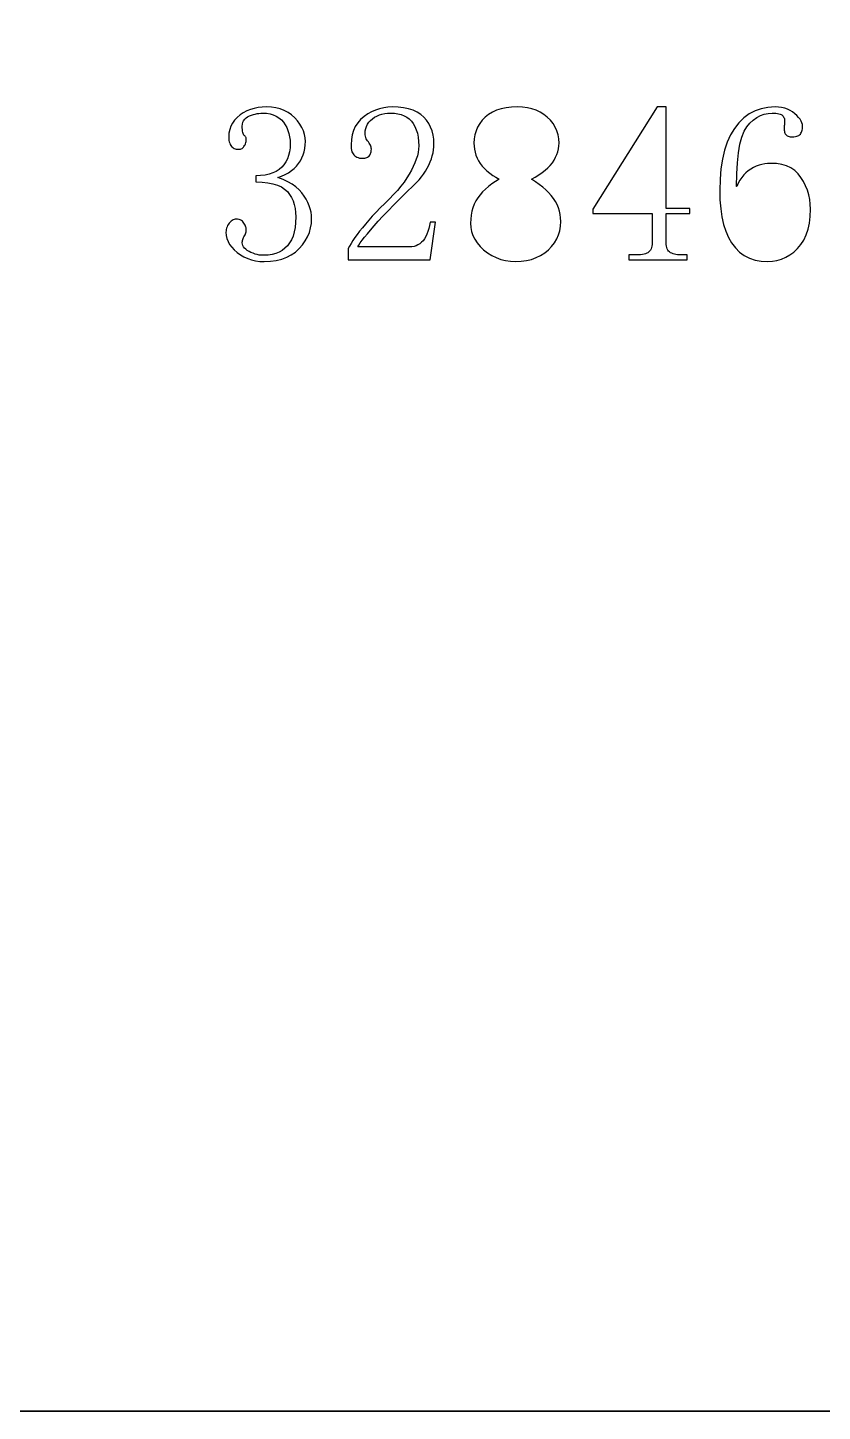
# Model space of a CAD drawing. Extents: x -190 to 190, y -140 to 140.
# Drawn here: x -116.07 to -96.49, y -140 to -105.94 of the extents above; entities that cross this region are included whole.
import ezdxf

# ---------------------------------------------------------------- set-up
doc = ezdxf.new("R2010")
doc.units = 0
doc.header["$MEASUREMENT"] = 0
doc.layers.get('0').update_dxf_attribs({"linetype": 'CONTINUOUS'})

msp = doc.modelspace()

# ---------------------------------------------------------------- linework, layer by layer
for points in [[(-190, -0.299), (-190.000996, -0.3), (-190.000996, -0.3), (-190.000996, -139), (-190.000996, -139, 0.414222), (-189, -140.000996), (-189, -140.000996), (-0.3, -140.000996), (-0.3, -140.000996), (-0.299, -140), (-0.299, -140), (-0.3, -139.999004), (-0.3, -139.999004), (-189, -139.999004), (-189, -139.999004, -0.414222), (-189.999004, -139), (-189.999004, -139), (-189.999004, -0.3), (-189.999004, -0.3), (-190, -0.299)], [(-0.300001, -140), (-189.00002, -140), (-189.00002, -140, -0.414214), (-190, -139.00001), (-190, -139.00001), (-190, -0.300007)]]:
    msp.add_lwpolyline(points, format="xyb")
for points in [[(-109.075, -110.757002), (-109.068994, -110.64), (-109.068994, -110.64), (-109.072998, -110.560996), (-109.072998, -110.560996), (-109.084004, -110.481006), (-109.084004, -110.481006), (-109.102002, -110.402002), (-109.102002, -110.402002), (-109.127998, -110.322002), (-109.127998, -110.322002), (-109.160996, -110.242998), (-109.160996, -110.242998), (-109.202002, -110.164004), (-109.202002, -110.164004), (-109.25, -110.083994), (-109.25, -110.083994), (-109.307002, -110.004004), (-109.307002, -110.004004), (-109.376992, -109.927998), (-109.376992, -109.927998), (-109.457998, -109.857002), (-109.457998, -109.857002), (-109.550996, -109.792002), (-109.550996, -109.792002), (-109.655996, -109.730996), (-109.655996, -109.730996), (-109.772998, -109.675996), (-109.772998, -109.675996), (-109.902002, -109.626006), (-109.902002, -109.626006), (-109.807002, -109.592002), (-109.807002, -109.592002), (-109.719004, -109.552002), (-109.719004, -109.552002), (-109.637998, -109.507998), (-109.637998, -109.507998), (-109.563994, -109.457998), (-109.563994, -109.457998), (-109.497998, -109.403994), (-109.497998, -109.403994), (-109.44, -109.343994), (-109.44, -109.343994), (-109.387998, -109.279004), (-109.387998, -109.279004), (-109.343994, -109.212998), (-109.343994, -109.212998), (-109.307002, -109.144004), (-109.307002, -109.144004), (-109.275996, -109.07), (-109.275996, -109.07), (-109.252002, -108.992998), (-109.252002, -108.992998), (-109.235, -108.912002), (-109.235, -108.912002), (-109.225, -108.825996), (-109.225, -108.825996), (-109.222002, -108.737002), (-109.222002, -108.737002), (-109.227002, -108.65), (-109.227002, -108.65), (-109.242998, -108.565), (-109.242998, -108.565), (-109.27, -108.48), (-109.27, -108.48), (-109.307998, -108.397002), (-109.307998, -108.397002), (-109.356006, -108.315), (-109.356006, -108.315), (-109.415996, -108.234004), (-109.415996, -108.234004), (-109.485996, -108.153994), (-109.485996, -108.153994), (-109.563994, -108.084004), (-109.563994, -108.084004), (-109.65, -108.025), (-109.65, -108.025), (-109.742002, -107.975996), (-109.742002, -107.975996), (-109.842002, -107.937998), (-109.842002, -107.937998), (-109.947998, -107.910996), (-109.947998, -107.910996), (-110.060996, -107.895), (-110.060996, -107.895), (-110.18, -107.89), (-110.18, -107.89), (-110.285, -107.894004), (-110.285, -107.894004), (-110.385996, -107.905996), (-110.385996, -107.905996), (-110.483994, -107.925996), (-110.483994, -107.925996), (-110.577002, -107.952998), (-110.577002, -107.952998), (-110.665996, -107.988994), (-110.665996, -107.988994), (-110.752002, -108.032998), (-110.752002, -108.032998), (-110.832998, -108.084004), (-110.832998, -108.084004), (-110.907002, -108.145996), (-110.907002, -108.145996), (-110.969004, -108.213994), (-110.969004, -108.213994), (-111.02, -108.285996), (-111.02, -108.285996), (-111.06, -108.362998), (-111.06, -108.362998), (-111.087998, -108.446006), (-111.087998, -108.446006), (-111.105, -108.532998), (-111.105, -108.532998), (-111.110996, -108.625996), (-111.110996, -108.625996), (-111.109004, -108.672002), (-111.109004, -108.672002), (-111.105, -108.712998), (-111.105, -108.712998), (-111.097998, -108.750996), (-111.097998, -108.750996), (-111.087998, -108.785), (-111.087998, -108.785), (-111.075, -108.815), (-111.075, -108.815), (-111.06, -108.84), (-111.06, -108.84), (-111.041006, -108.862002), (-111.041006, -108.862002), (-111.020996, -108.880996), (-111.020996, -108.880996), (-110.999004, -108.896006), (-110.999004, -108.896006), (-110.977002, -108.909004), (-110.977002, -108.909004), (-110.953008, -108.919004), (-110.953008, -108.919004), (-110.927998, -108.925996), (-110.927998, -108.925996), (-110.901992, -108.93), (-110.901992, -108.93), (-110.875, -108.932002), (-110.875, -108.932002), (-110.847998, -108.93), (-110.847998, -108.93), (-110.823994, -108.925996), (-110.823994, -108.925996), (-110.800996, -108.919004), (-110.800996, -108.919004), (-110.782002, -108.909004), (-110.782002, -108.909004), (-110.763994, -108.896006), (-110.763994, -108.896006), (-110.748994, -108.880996), (-110.748994, -108.880996), (-110.735996, -108.862002), (-110.735996, -108.862002), (-110.720996, -108.841006), (-110.720996, -108.841006), (-110.707998, -108.819004), (-110.707998, -108.819004), (-110.697998, -108.795), (-110.697998, -108.795), (-110.69, -108.769004), (-110.69, -108.769004), (-110.685, -108.742002), (-110.685, -108.742002), (-110.680996, -108.712002), (-110.680996, -108.712002), (-110.68, -108.682002), (-110.68, -108.682002), (-110.680996, -108.666006), (-110.680996, -108.666006), (-110.685, -108.650996), (-110.685, -108.650996), (-110.69, -108.637002), (-110.69, -108.637002), (-110.697998, -108.622998), (-110.697998, -108.622998), (-110.707998, -108.608994), (-110.707998, -108.608994), (-110.720996, -108.597002), (-110.720996, -108.597002), (-110.735996, -108.584004), (-110.735996, -108.584004), (-110.747002, -108.566006), (-110.747002, -108.566006), (-110.756006, -108.544004), (-110.756006, -108.544004), (-110.763994, -108.515996), (-110.763994, -108.515996), (-110.77, -108.485), (-110.77, -108.485), (-110.774004, -108.447998), (-110.774004, -108.447998), (-110.777002, -108.407002), (-110.777002, -108.407002), (-110.777002, -108.361992), (-110.777002, -108.361992), (-110.774004, -108.312998), (-110.774004, -108.312998), (-110.762998, -108.267998), (-110.762998, -108.267998), (-110.744004, -108.227998), (-110.744004, -108.227998), (-110.717998, -108.191992), (-110.717998, -108.191992), (-110.685, -108.161006), (-110.685, -108.161006), (-110.645, -108.134004), (-110.645, -108.134004), (-110.597002, -108.112002), (-110.597002, -108.112002), (-110.549004, -108.094004), (-110.549004, -108.094004), (-110.503008, -108.077998), (-110.503008, -108.077998), (-110.455996, -108.065), (-110.455996, -108.065), (-110.411006, -108.055), (-110.411006, -108.055), (-110.366006, -108.047998), (-110.366006, -108.047998), (-110.320996, -108.043994), (-110.320996, -108.043994), (-110.277002, -108.042998), (-110.277002, -108.042998), (-110.182002, -108.047002), (-110.182002, -108.047002), (-110.094004, -108.060996), (-110.094004, -108.060996), (-110.012998, -108.084004), (-110.012998, -108.084004), (-109.939004, -108.115), (-109.939004, -108.115), (-109.872998, -108.156006), (-109.872998, -108.156006), (-109.815, -108.205996), (-109.815, -108.205996), (-109.762998, -108.265), (-109.762998, -108.265), (-109.719004, -108.33), (-109.719004, -108.33), (-109.682002, -108.398994), (-109.682002, -108.398994), (-109.650996, -108.470996), (-109.650996, -108.470996), (-109.627002, -108.545996), (-109.627002, -108.545996), (-109.61, -108.625), (-109.61, -108.625), (-109.6, -108.707002), (-109.6, -108.707002), (-109.597002, -108.792998), (-109.597002, -108.792998), (-109.600996, -108.896006), (-109.600996, -108.896006), (-109.614004, -108.992998), (-109.614004, -108.992998), (-109.635, -109.084004), (-109.635, -109.084004), (-109.665, -109.167002), (-109.665, -109.167002), (-109.702998, -109.242998), (-109.702998, -109.242998), (-109.75, -109.312998), (-109.75, -109.312998), (-109.805, -109.375996), (-109.805, -109.375996), (-109.869004, -109.430996), (-109.869004, -109.430996), (-109.941992, -109.477998), (-109.941992, -109.477998), (-110.025, -109.516006), (-110.025, -109.516006), (-110.115996, -109.545996), (-110.115996, -109.545996), (-110.215996, -109.567002), (-110.215996, -109.567002), (-110.325996, -109.58), (-110.325996, -109.58), (-110.444004, -109.583994), (-110.444004, -109.583994), (-110.444004, -109.737002), (-110.444004, -109.737002), (-110.289004, -109.742002), (-110.289004, -109.742002), (-110.147998, -109.755996), (-110.147998, -109.755996), (-110.022002, -109.780996), (-110.022002, -109.780996), (-109.911006, -109.814004), (-109.911006, -109.814004), (-109.815, -109.857998), (-109.815, -109.857998), (-109.732998, -109.911006), (-109.732998, -109.911006), (-109.665996, -109.972998), (-109.665996, -109.972998), (-109.610996, -110.044004), (-109.610996, -110.044004), (-109.563994, -110.120996), (-109.563994, -110.120996), (-109.525996, -110.203994), (-109.525996, -110.203994), (-109.495996, -110.292998), (-109.495996, -110.292998), (-109.475, -110.388008), (-109.475, -110.388008), (-109.462002, -110.49), (-109.462002, -110.49), (-109.457998, -110.597998), (-109.457998, -110.597998), (-109.462002, -110.731992), (-109.462002, -110.731992), (-109.475, -110.854004), (-109.475, -110.854004), (-109.495996, -110.965996), (-109.495996, -110.965996), (-109.525996, -111.067998), (-109.525996, -111.067998), (-109.563994, -111.157998), (-109.563994, -111.157998), (-109.610996, -111.237998), (-109.610996, -111.237998), (-109.665996, -111.307002), (-109.665996, -111.307002), (-109.725996, -111.368994), (-109.725996, -111.368994), (-109.792998, -111.422002), (-109.792998, -111.422002), (-109.869004, -111.465996), (-109.869004, -111.465996), (-109.952002, -111.498994), (-109.952002, -111.498994), (-110.042998, -111.522998), (-110.042998, -111.522998), (-110.142002, -111.537998), (-110.142002, -111.537998), (-110.25, -111.542998), (-110.25, -111.542998), (-110.305, -111.541006), (-110.305, -111.541006), (-110.357998, -111.535), (-110.357998, -111.535), (-110.411006, -111.525), (-110.411006, -111.525), (-110.462998, -111.510996), (-110.462998, -111.510996), (-110.512998, -111.492998), (-110.512998, -111.492998), (-110.562998, -111.470996), (-110.562998, -111.470996), (-110.610996, -111.445), (-110.610996, -111.445), (-110.655, -111.420996), (-110.655, -111.420996), (-110.692002, -111.394004), (-110.692002, -111.394004), (-110.722998, -111.365996), (-110.722998, -111.365996), (-110.747002, -111.337002), (-110.747002, -111.337002), (-110.763994, -111.305), (-110.763994, -111.305), (-110.774004, -111.272002), (-110.774004, -111.272002), (-110.777002, -111.236992), (-110.777002, -111.236992), (-110.777002, -111.217002), (-110.777002, -111.217002), (-110.774004, -111.195996), (-110.774004, -111.195996), (-110.77, -111.175), (-110.77, -111.175), (-110.763994, -111.152998), (-110.763994, -111.152998), (-110.756006, -111.130996), (-110.756006, -111.130996), (-110.747002, -111.107998), (-110.747002, -111.107998), (-110.735996, -111.084004), (-110.735996, -111.084004), (-110.720996, -111.064004), (-110.720996, -111.064004), (-110.707998, -111.041006), (-110.707998, -111.041006), (-110.697998, -111.016992), (-110.697998, -111.016992), (-110.69, -110.991006), (-110.69, -110.991006), (-110.685, -110.964004), (-110.685, -110.964004), (-110.680996, -110.935), (-110.680996, -110.935), (-110.68, -110.904004), (-110.68, -110.904004), (-110.680996, -110.887002), (-110.680996, -110.887002), (-110.685, -110.868994), (-110.685, -110.868994), (-110.69, -110.849004), (-110.69, -110.849004), (-110.697998, -110.827002), (-110.697998, -110.827002), (-110.707998, -110.802998), (-110.707998, -110.802998), (-110.720996, -110.777998), (-110.720996, -110.777998), (-110.735996, -110.751006), (-110.735996, -110.751006), (-110.752998, -110.725), (-110.752998, -110.725), (-110.774004, -110.702998), (-110.774004, -110.702998), (-110.799004, -110.685996), (-110.799004, -110.685996), (-110.825996, -110.671992), (-110.825996, -110.671992), (-110.857998, -110.662002), (-110.857998, -110.662002), (-110.892002, -110.655996), (-110.892002, -110.655996), (-110.93, -110.653994), (-110.93, -110.653994), (-110.954004, -110.655996), (-110.954004, -110.655996), (-110.977998, -110.662002), (-110.977998, -110.662002), (-111.002002, -110.671992), (-111.002002, -110.671992), (-111.025, -110.685996), (-111.025, -110.685996), (-111.048994, -110.702998), (-111.048994, -110.702998), (-111.072998, -110.725), (-111.072998, -110.725), (-111.097002, -110.751006), (-111.097002, -110.751006), (-111.119004, -110.779004), (-111.119004, -110.779004), (-111.137998, -110.808994), (-111.137998, -110.808994), (-111.152998, -110.839004), (-111.152998, -110.839004), (-111.165, -110.871006), (-111.165, -110.871006), (-111.172998, -110.904004), (-111.172998, -110.904004), (-111.178008, -110.937998), (-111.178008, -110.937998), (-111.18, -110.972998), (-111.18, -110.972998), (-111.174004, -111.050996), (-111.174004, -111.050996), (-111.157002, -111.126992), (-111.157002, -111.126992), (-111.129004, -111.201006), (-111.129004, -111.201006), (-111.088994, -111.272998), (-111.088994, -111.272998), (-111.037998, -111.342002), (-111.037998, -111.342002), (-110.976006, -111.409004), (-110.976006, -111.409004), (-110.901992, -111.472998), (-110.901992, -111.472998), (-110.821006, -111.532002), (-110.821006, -111.532002), (-110.735, -111.581992), (-110.735, -111.581992), (-110.643994, -111.622998), (-110.643994, -111.622998), (-110.549004, -111.655), (-110.549004, -111.655), (-110.449004, -111.677002), (-110.449004, -111.677002), (-110.345, -111.690996), (-110.345, -111.690996), (-110.235996, -111.695), (-110.235996, -111.695), (-110.082002, -111.689004), (-110.082002, -111.689004), (-109.939004, -111.668994), (-109.939004, -111.668994), (-109.805, -111.636992), (-109.805, -111.636992), (-109.682002, -111.590996), (-109.682002, -111.590996), (-109.57, -111.532002), (-109.57, -111.532002), (-109.467002, -111.460996), (-109.467002, -111.460996), (-109.375, -111.376006), (-109.375, -111.376006), (-109.293994, -111.282998), (-109.293994, -111.282998), (-109.225, -111.185996), (-109.225, -111.185996), (-109.168994, -111.084004), (-109.168994, -111.084004), (-109.125, -110.978994), (-109.125, -110.978994), (-109.094004, -110.87), (-109.094004, -110.87), (-109.075, -110.757002)], [(-106.434004, -108.737002), (-106.43, -108.847998), (-106.43, -108.847998), (-106.434004, -108.927998), (-106.434004, -108.927998), (-106.445, -109.01), (-106.445, -109.01), (-106.462998, -109.094004), (-106.462998, -109.094004), (-106.489004, -109.178994), (-106.489004, -109.178994), (-106.522002, -109.265996), (-106.522002, -109.265996), (-106.562998, -109.355), (-106.562998, -109.355), (-106.610996, -109.445), (-106.610996, -109.445), (-106.662998, -109.542002), (-106.662998, -109.542002), (-106.723008, -109.638994), (-106.723008, -109.638994), (-106.792002, -109.738994), (-106.792002, -109.738994), (-106.868994, -109.84), (-106.868994, -109.84), (-106.955, -109.942998), (-106.955, -109.942998), (-107.049004, -110.047998), (-107.049004, -110.047998), (-107.152002, -110.154004), (-107.152002, -110.154004), (-107.267998, -110.267002), (-107.267998, -110.267002), (-107.377002, -110.375996), (-107.377002, -110.375996), (-107.478994, -110.481006), (-107.478994, -110.481006), (-107.574004, -110.582002), (-107.574004, -110.582002), (-107.662998, -110.68), (-107.662998, -110.68), (-107.744004, -110.772998), (-107.744004, -110.772998), (-107.818994, -110.862002), (-107.818994, -110.862002), (-107.887002, -110.947002), (-107.887002, -110.947002), (-107.948994, -111.029004), (-107.948994, -111.029004), (-108.005, -111.105996), (-108.005, -111.105996), (-108.055, -111.18), (-108.055, -111.18), (-108.097998, -111.249004), (-108.097998, -111.249004), (-108.135, -111.315), (-108.135, -111.315), (-108.166006, -111.376006), (-108.166006, -111.376006), (-108.166006, -111.653994), (-108.166006, -111.653994), (-106.152002, -111.653994), (-106.152002, -111.653994), (-106.012998, -110.722998), (-106.012998, -110.722998), (-106.152002, -110.722998), (-106.152002, -110.722998), (-106.165996, -110.807002), (-106.165996, -110.807002), (-106.182998, -110.885), (-106.182998, -110.885), (-106.202998, -110.956992), (-106.202998, -110.956992), (-106.227002, -111.022998), (-106.227002, -111.022998), (-106.253994, -111.082002), (-106.253994, -111.082002), (-106.285, -111.135), (-106.285, -111.135), (-106.319004, -111.181992), (-106.319004, -111.181992), (-106.36, -111.222002), (-106.36, -111.222002), (-106.402998, -111.256006), (-106.402998, -111.256006), (-106.447998, -111.284004), (-106.447998, -111.284004), (-106.495996, -111.305996), (-106.495996, -111.305996), (-106.545996, -111.322002), (-106.545996, -111.322002), (-106.597998, -111.330996), (-106.597998, -111.330996), (-106.652002, -111.333994), (-106.652002, -111.333994), (-107.93, -111.333994), (-107.93, -111.333994), (-107.905, -111.29), (-107.905, -111.29), (-107.869004, -111.235996), (-107.869004, -111.235996), (-107.822002, -111.172002), (-107.822002, -111.172002), (-107.765, -111.098994), (-107.765, -111.098994), (-107.695996, -111.015), (-107.695996, -111.015), (-107.617002, -110.922998), (-107.617002, -110.922998), (-107.527002, -110.82), (-107.527002, -110.82), (-107.426006, -110.705), (-107.426006, -110.705), (-107.312002, -110.58), (-107.312002, -110.58), (-107.185996, -110.445996), (-107.185996, -110.445996), (-107.047002, -110.302998), (-107.047002, -110.302998), (-106.895, -110.152002), (-106.895, -110.152002), (-106.730996, -109.990996), (-106.730996, -109.990996), (-106.555, -109.82), (-106.555, -109.82), (-106.485996, -109.752002), (-106.485996, -109.752002), (-106.422002, -109.682998), (-106.422002, -109.682998), (-106.363994, -109.612998), (-106.363994, -109.612998), (-106.31, -109.542002), (-106.31, -109.542002), (-106.262002, -109.468994), (-106.262002, -109.468994), (-106.217998, -109.395), (-106.217998, -109.395), (-106.18, -109.32), (-106.18, -109.32), (-106.147002, -109.245), (-106.147002, -109.245), (-106.119004, -109.17), (-106.119004, -109.17), (-106.095996, -109.094004), (-106.095996, -109.094004), (-106.077998, -109.018994), (-106.077998, -109.018994), (-106.065, -108.942998), (-106.065, -108.942998), (-106.057998, -108.867998), (-106.057998, -108.867998), (-106.055, -108.792998), (-106.055, -108.792998), (-106.06, -108.684004), (-106.06, -108.684004), (-106.076006, -108.580996), (-106.076006, -108.580996), (-106.100996, -108.482002), (-106.100996, -108.482002), (-106.137002, -108.388994), (-106.137002, -108.388994), (-106.182998, -108.300996), (-106.182998, -108.300996), (-106.238994, -108.217998), (-106.238994, -108.217998), (-106.305, -108.14), (-106.305, -108.14), (-106.382002, -108.074004), (-106.382002, -108.074004), (-106.471006, -108.017002), (-106.471006, -108.017002), (-106.57, -107.971992), (-106.57, -107.971992), (-106.682002, -107.936006), (-106.682002, -107.936006), (-106.803994, -107.91), (-106.803994, -107.91), (-106.937998, -107.895), (-106.937998, -107.895), (-107.082998, -107.89), (-107.082998, -107.89), (-107.189004, -107.895), (-107.189004, -107.895), (-107.292998, -107.909004), (-107.292998, -107.909004), (-107.394004, -107.932998), (-107.394004, -107.932998), (-107.492998, -107.966992), (-107.492998, -107.966992), (-107.59, -108.01), (-107.59, -108.01), (-107.685, -108.062998), (-107.685, -108.062998), (-107.777002, -108.125996), (-107.777002, -108.125996), (-107.862002, -108.197998), (-107.862002, -108.197998), (-107.933994, -108.278994), (-107.933994, -108.278994), (-107.992002, -108.369004), (-107.992002, -108.369004), (-108.037998, -108.467998), (-108.037998, -108.467998), (-108.070996, -108.577002), (-108.070996, -108.577002), (-108.09, -108.694004), (-108.09, -108.694004), (-108.097002, -108.82), (-108.097002, -108.82), (-108.095, -108.87), (-108.095, -108.87), (-108.090996, -108.915), (-108.090996, -108.915), (-108.084004, -108.955), (-108.084004, -108.955), (-108.074004, -108.990996), (-108.074004, -108.990996), (-108.060996, -109.022002), (-108.060996, -109.022002), (-108.046006, -109.047998), (-108.046006, -109.047998), (-108.026992, -109.07), (-108.026992, -109.07), (-108.005996, -109.093008), (-108.005996, -109.093008), (-107.982002, -109.110996), (-107.982002, -109.110996), (-107.955, -109.127002), (-107.955, -109.127002), (-107.925, -109.137998), (-107.925, -109.137998), (-107.892998, -109.147002), (-107.892998, -109.147002), (-107.856992, -109.151992), (-107.856992, -109.151992), (-107.818994, -109.154004), (-107.818994, -109.154004), (-107.787998, -109.152998), (-107.787998, -109.152998), (-107.76, -109.149004), (-107.76, -109.149004), (-107.734004, -109.144004), (-107.734004, -109.144004), (-107.71, -109.135996), (-107.71, -109.135996), (-107.689004, -109.125), (-107.689004, -109.125), (-107.669004, -109.112998), (-107.669004, -109.112998), (-107.652002, -109.097998), (-107.652002, -109.097998), (-107.637998, -109.080996), (-107.637998, -109.080996), (-107.625, -109.062002), (-107.625, -109.062002), (-107.615, -109.04), (-107.615, -109.04), (-107.607002, -109.017002), (-107.607002, -109.017002), (-107.601006, -108.990996), (-107.601006, -108.990996), (-107.597998, -108.962002), (-107.597998, -108.962002), (-107.597002, -108.932002), (-107.597002, -108.932002), (-107.597998, -108.907002), (-107.597998, -108.907002), (-107.602002, -108.882998), (-107.602002, -108.882998), (-107.61, -108.857998), (-107.61, -108.857998), (-107.619004, -108.832002), (-107.619004, -108.832002), (-107.631992, -108.805), (-107.631992, -108.805), (-107.647998, -108.778994), (-107.647998, -108.778994), (-107.665996, -108.750996), (-107.665996, -108.750996), (-107.687998, -108.726006), (-107.687998, -108.726006), (-107.707002, -108.7), (-107.707002, -108.7), (-107.722002, -108.672002), (-107.722002, -108.672002), (-107.734004, -108.641992), (-107.734004, -108.641992), (-107.742998, -108.611006), (-107.742998, -108.611006), (-107.747998, -108.577998), (-107.747998, -108.577998), (-107.75, -108.542998), (-107.75, -108.542998), (-107.745996, -108.480996), (-107.745996, -108.480996), (-107.735, -108.422998), (-107.735, -108.422998), (-107.716006, -108.367998), (-107.716006, -108.367998), (-107.690996, -108.315996), (-107.690996, -108.315996), (-107.657002, -108.267998), (-107.657002, -108.267998), (-107.617002, -108.222998), (-107.617002, -108.222998), (-107.569004, -108.182002), (-107.569004, -108.182002), (-107.515996, -108.145), (-107.515996, -108.145), (-107.459004, -108.113994), (-107.459004, -108.113994), (-107.399004, -108.087998), (-107.399004, -108.087998), (-107.335, -108.067998), (-107.335, -108.067998), (-107.268994, -108.053994), (-107.268994, -108.053994), (-107.197998, -108.046006), (-107.197998, -108.046006), (-107.125, -108.042998), (-107.125, -108.042998), (-107.028994, -108.047002), (-107.028994, -108.047002), (-106.940996, -108.058994), (-106.940996, -108.058994), (-106.86, -108.077998), (-106.86, -108.077998), (-106.786992, -108.106006), (-106.786992, -108.106006), (-106.720996, -108.142002), (-106.720996, -108.142002), (-106.662002, -108.185996), (-106.662002, -108.185996), (-106.610996, -108.237002), (-106.610996, -108.237002), (-106.562998, -108.300996), (-106.562998, -108.300996), (-106.522002, -108.372002), (-106.522002, -108.372002), (-106.489004, -108.451006), (-106.489004, -108.451006), (-106.462998, -108.539004), (-106.462998, -108.539004), (-106.445, -108.634004), (-106.445, -108.634004), (-106.434004, -108.737002)], [(-104, -107.89), (-104.142002, -107.895), (-104.142002, -107.895), (-104.273994, -107.91), (-104.273994, -107.91), (-104.397002, -107.936006), (-104.397002, -107.936006), (-104.51, -107.971992), (-104.51, -107.971992), (-104.612998, -108.017002), (-104.612998, -108.017002), (-104.707002, -108.074004), (-104.707002, -108.074004), (-104.790996, -108.14), (-104.790996, -108.14), (-104.865, -108.217998), (-104.865, -108.217998), (-104.927002, -108.3), (-104.927002, -108.3), (-104.977998, -108.387002), (-104.977998, -108.387002), (-105.017998, -108.477998), (-105.017998, -108.477998), (-105.045996, -108.574004), (-105.045996, -108.574004), (-105.062998, -108.673994), (-105.062998, -108.673994), (-105.068994, -108.778994), (-105.068994, -108.778994), (-105.066006, -108.857002), (-105.066006, -108.857002), (-105.057002, -108.932998), (-105.057002, -108.932998), (-105.040996, -109.007002), (-105.040996, -109.007002), (-105.019004, -109.077998), (-105.019004, -109.077998), (-104.990996, -109.147002), (-104.990996, -109.147002), (-104.957002, -109.214004), (-104.957002, -109.214004), (-104.915996, -109.279004), (-104.915996, -109.279004), (-104.865996, -109.345), (-104.865996, -109.345), (-104.81, -109.407002), (-104.81, -109.407002), (-104.748008, -109.466006), (-104.748008, -109.466006), (-104.68, -109.521006), (-104.68, -109.521006), (-104.607002, -109.573994), (-104.607002, -109.573994), (-104.527998, -109.622002), (-104.527998, -109.622002), (-104.443994, -109.667998), (-104.443994, -109.667998), (-104.54, -109.725), (-104.54, -109.725), (-104.629004, -109.784004), (-104.629004, -109.784004), (-104.710996, -109.847002), (-104.710996, -109.847002), (-104.786006, -109.912998), (-104.786006, -109.912998), (-104.855, -109.980996), (-104.855, -109.980996), (-104.917002, -110.051992), (-104.917002, -110.051992), (-104.972002, -110.125996), (-104.972002, -110.125996), (-105.02, -110.202998), (-105.02, -110.202998), (-105.06, -110.285), (-105.06, -110.285), (-105.092998, -110.37), (-105.092998, -110.37), (-105.118994, -110.459004), (-105.118994, -110.459004), (-105.137998, -110.552998), (-105.137998, -110.552998), (-105.149004, -110.65), (-105.149004, -110.65), (-105.151992, -110.751006), (-105.151992, -110.751006), (-105.145996, -110.855996), (-105.145996, -110.855996), (-105.125996, -110.956992), (-105.125996, -110.956992), (-105.094004, -111.055), (-105.094004, -111.055), (-105.047998, -111.147998), (-105.047998, -111.147998), (-104.989004, -111.236992), (-104.989004, -111.236992), (-104.918008, -111.322002), (-104.918008, -111.322002), (-104.832998, -111.404004), (-104.832998, -111.404004), (-104.735, -111.480996), (-104.735, -111.480996), (-104.632002, -111.547002), (-104.632002, -111.547002), (-104.524004, -111.6), (-104.524004, -111.6), (-104.410996, -111.642002), (-104.410996, -111.642002), (-104.292998, -111.672002), (-104.292998, -111.672002), (-104.17, -111.69), (-104.17, -111.69), (-104.041006, -111.695), (-104.041006, -111.695), (-103.902002, -111.69), (-103.902002, -111.69), (-103.771006, -111.672002), (-103.771006, -111.672002), (-103.647998, -111.642002), (-103.647998, -111.642002), (-103.532998, -111.6), (-103.532998, -111.6), (-103.426006, -111.547002), (-103.426006, -111.547002), (-103.327002, -111.480996), (-103.327002, -111.480996), (-103.235996, -111.404004), (-103.235996, -111.404004), (-103.155, -111.322002), (-103.155, -111.322002), (-103.086006, -111.234004), (-103.086006, -111.234004), (-103.03, -111.14), (-103.03, -111.14), (-102.985996, -111.041006), (-102.985996, -111.041006), (-102.955, -110.935996), (-102.955, -110.935996), (-102.935996, -110.825996), (-102.935996, -110.825996), (-102.93, -110.708994), (-102.93, -110.708994), (-102.934004, -110.622998), (-102.934004, -110.622998), (-102.945, -110.537998), (-102.945, -110.537998), (-102.962998, -110.455), (-102.962998, -110.455), (-102.989004, -110.373994), (-102.989004, -110.373994), (-103.022002, -110.294004), (-103.022002, -110.294004), (-103.062998, -110.215996), (-103.062998, -110.215996), (-103.110996, -110.14), (-103.110996, -110.14), (-103.165996, -110.069004), (-103.165996, -110.069004), (-103.229004, -109.999004), (-103.229004, -109.999004), (-103.299004, -109.930996), (-103.299004, -109.930996), (-103.376006, -109.862998), (-103.376006, -109.862998), (-103.460996, -109.797002), (-103.460996, -109.797002), (-103.552998, -109.732002), (-103.552998, -109.732002), (-103.652002, -109.667998), (-103.652002, -109.667998), (-103.557002, -109.615), (-103.557002, -109.615), (-103.469004, -109.560996), (-103.469004, -109.560996), (-103.387998, -109.505), (-103.387998, -109.505), (-103.313994, -109.447998), (-103.313994, -109.447998), (-103.247998, -109.387998), (-103.247998, -109.387998), (-103.19, -109.327998), (-103.19, -109.327998), (-103.137998, -109.265), (-103.137998, -109.265), (-103.093994, -109.197002), (-103.093994, -109.197002), (-103.056992, -109.128994), (-103.056992, -109.128994), (-103.026006, -109.06), (-103.026006, -109.06), (-103.001992, -108.990996), (-103.001992, -108.990996), (-102.985, -108.920996), (-102.985, -108.920996), (-102.975, -108.85), (-102.975, -108.85), (-102.972002, -108.778994), (-102.972002, -108.778994), (-102.977998, -108.673994), (-102.977998, -108.673994), (-102.995996, -108.574004), (-102.995996, -108.574004), (-103.025, -108.477998), (-103.025, -108.477998), (-103.067002, -108.387002), (-103.067002, -108.387002), (-103.120996, -108.3), (-103.120996, -108.3), (-103.185996, -108.217998), (-103.185996, -108.217998), (-103.262998, -108.14), (-103.262998, -108.14), (-103.347002, -108.074004), (-103.347002, -108.074004), (-103.437002, -108.017002), (-103.437002, -108.017002), (-103.535, -107.971992), (-103.535, -107.971992), (-103.64, -107.936006), (-103.64, -107.936006), (-103.752002, -107.91), (-103.752002, -107.91), (-103.872002, -107.895), (-103.872002, -107.895), (-104, -107.89)], [(-100.332998, -107.89), (-100.555, -107.89), (-100.555, -107.89), (-102.137998, -110.404004), (-102.137998, -110.404004), (-102.137998, -110.515), (-102.137998, -110.515), (-100.68, -110.515), (-100.68, -110.515), (-100.68, -111.236992), (-100.68, -111.236992), (-100.682002, -111.279004), (-100.682002, -111.279004), (-100.687002, -111.317998), (-100.687002, -111.317998), (-100.695, -111.352998), (-100.695, -111.352998), (-100.707002, -111.385), (-100.707002, -111.385), (-100.722998, -111.412998), (-100.722998, -111.412998), (-100.740996, -111.437998), (-100.740996, -111.437998), (-100.762998, -111.459004), (-100.762998, -111.459004), (-100.785996, -111.477998), (-100.785996, -111.477998), (-100.812002, -111.492998), (-100.812002, -111.492998), (-100.842998, -111.505996), (-100.842998, -111.505996), (-100.878994, -111.515996), (-100.878994, -111.515996), (-100.919004, -111.522998), (-100.919004, -111.522998), (-100.964004, -111.527002), (-100.964004, -111.527002), (-101.012998, -111.529004), (-101.012998, -111.529004), (-101.25, -111.529004), (-101.25, -111.529004), (-101.25, -111.653994), (-101.25, -111.653994), (-99.818994, -111.653994), (-99.818994, -111.653994), (-99.818994, -111.529004), (-99.818994, -111.529004), (-100.012998, -111.529004), (-100.012998, -111.529004), (-100.055996, -111.527002), (-100.055996, -111.527002), (-100.095, -111.522998), (-100.095, -111.522998), (-100.132002, -111.515996), (-100.132002, -111.515996), (-100.165, -111.505996), (-100.165, -111.505996), (-100.195996, -111.492998), (-100.195996, -111.492998), (-100.224004, -111.477998), (-100.224004, -111.477998), (-100.25, -111.459004), (-100.25, -111.459004), (-100.272002, -111.437998), (-100.272002, -111.437998), (-100.29, -111.412998), (-100.29, -111.412998), (-100.305996, -111.385), (-100.305996, -111.385), (-100.317998, -111.352998), (-100.317998, -111.352998), (-100.326006, -111.317998), (-100.326006, -111.317998), (-100.331006, -111.279004), (-100.331006, -111.279004), (-100.332998, -111.236992), (-100.332998, -111.236992), (-100.332998, -110.515), (-100.332998, -110.515), (-99.75, -110.515), (-99.75, -110.515), (-99.75, -110.39), (-99.75, -110.39), (-100.332998, -110.39), (-100.332998, -110.39), (-100.332998, -107.89)], [(-97.652002, -107.89), (-97.825996, -107.900996), (-97.825996, -107.900996), (-97.989004, -107.932998), (-97.989004, -107.932998), (-98.142002, -107.987002), (-98.142002, -107.987002), (-98.285, -108.062002), (-98.285, -108.062002), (-98.417998, -108.158994), (-98.417998, -108.158994), (-98.54, -108.277998), (-98.54, -108.277998), (-98.652002, -108.417998), (-98.652002, -108.417998), (-98.747998, -108.577998), (-98.747998, -108.577998), (-98.829004, -108.757998), (-98.829004, -108.757998), (-98.895996, -108.957002), (-98.895996, -108.957002), (-98.946992, -109.175), (-98.946992, -109.175), (-98.984004, -109.412998), (-98.984004, -109.412998), (-99.005996, -109.669004), (-99.005996, -109.669004), (-99.012998, -109.945), (-99.012998, -109.945), (-99.007998, -110.179004), (-99.007998, -110.179004), (-98.99, -110.396992), (-98.99, -110.396992), (-98.96, -110.597998), (-98.96, -110.597998), (-98.917998, -110.782002), (-98.917998, -110.782002), (-98.865, -110.95), (-98.865, -110.95), (-98.798994, -111.102002), (-98.798994, -111.102002), (-98.722002, -111.236992), (-98.722002, -111.236992), (-98.628994, -111.359004), (-98.628994, -111.359004), (-98.525, -111.461992), (-98.525, -111.461992), (-98.408994, -111.546006), (-98.408994, -111.546006), (-98.282002, -111.611006), (-98.282002, -111.611006), (-98.144004, -111.657998), (-98.144004, -111.657998), (-97.994004, -111.685996), (-97.994004, -111.685996), (-97.832998, -111.695), (-97.832998, -111.695), (-97.715996, -111.689004), (-97.715996, -111.689004), (-97.602998, -111.668994), (-97.602998, -111.668994), (-97.493994, -111.636992), (-97.493994, -111.636992), (-97.387998, -111.590996), (-97.387998, -111.590996), (-97.287002, -111.532002), (-97.287002, -111.532002), (-97.19, -111.460996), (-97.19, -111.460996), (-97.097002, -111.376006), (-97.097002, -111.376006), (-97.012002, -111.277998), (-97.012002, -111.277998), (-96.94, -111.165996), (-96.94, -111.165996), (-96.882002, -111.041006), (-96.882002, -111.041006), (-96.835996, -110.901992), (-96.835996, -110.901992), (-96.802998, -110.75), (-96.802998, -110.75), (-96.784004, -110.583994), (-96.784004, -110.583994), (-96.777002, -110.404004), (-96.777002, -110.404004), (-96.782002, -110.281992), (-96.782002, -110.281992), (-96.796992, -110.165), (-96.796992, -110.165), (-96.821006, -110.05), (-96.821006, -110.05), (-96.854004, -109.939004), (-96.854004, -109.939004), (-96.897998, -109.830996), (-96.897998, -109.830996), (-96.950996, -109.727002), (-96.950996, -109.727002), (-97.012998, -109.626006), (-97.012998, -109.626006), (-97.082998, -109.534004), (-97.082998, -109.534004), (-97.165, -109.456006), (-97.165, -109.456006), (-97.26, -109.392002), (-97.26, -109.392002), (-97.366992, -109.342998), (-97.366992, -109.342998), (-97.487002, -109.307002), (-97.487002, -109.307002), (-97.618994, -109.286006), (-97.618994, -109.286006), (-97.762998, -109.279004), (-97.762998, -109.279004), (-97.835, -109.282002), (-97.835, -109.282002), (-97.905, -109.29), (-97.905, -109.29), (-97.975, -109.304004), (-97.975, -109.304004), (-98.045, -109.324004), (-98.045, -109.324004), (-98.113994, -109.35), (-98.113994, -109.35), (-98.182002, -109.380996), (-98.182002, -109.380996), (-98.25, -109.417998), (-98.25, -109.417998), (-98.310996, -109.46), (-98.310996, -109.46), (-98.369004, -109.51), (-98.369004, -109.51), (-98.422002, -109.565), (-98.422002, -109.565), (-98.472002, -109.626006), (-98.472002, -109.626006), (-98.517002, -109.693994), (-98.517002, -109.693994), (-98.559004, -109.768008), (-98.559004, -109.768008), (-98.595996, -109.846006), (-98.595996, -109.846006), (-98.597002, -109.846006), (-98.597002, -109.846006), (-98.592002, -109.539004), (-98.592002, -109.539004), (-98.576006, -109.262998), (-98.576006, -109.262998), (-98.550996, -109.02), (-98.550996, -109.02), (-98.515, -108.81), (-98.515, -108.81), (-98.468994, -108.632002), (-98.468994, -108.632002), (-98.412998, -108.487998), (-98.412998, -108.487998), (-98.347002, -108.375996), (-98.347002, -108.375996), (-98.269004, -108.287998), (-98.269004, -108.287998), (-98.187998, -108.212998), (-98.187998, -108.212998), (-98.102998, -108.152002), (-98.102998, -108.152002), (-98.012998, -108.103994), (-98.012998, -108.103994), (-97.92, -108.07), (-97.92, -108.07), (-97.822998, -108.05), (-97.822998, -108.05), (-97.722002, -108.042998), (-97.722002, -108.042998), (-97.672998, -108.043994), (-97.672998, -108.043994), (-97.629004, -108.046006), (-97.629004, -108.046006), (-97.59, -108.05), (-97.59, -108.05), (-97.556006, -108.056006), (-97.556006, -108.056006), (-97.528008, -108.064004), (-97.528008, -108.064004), (-97.503994, -108.072998), (-97.503994, -108.072998), (-97.485996, -108.084004), (-97.485996, -108.084004), (-97.467002, -108.101006), (-97.467002, -108.101006), (-97.452002, -108.12), (-97.452002, -108.12), (-97.438994, -108.14), (-97.438994, -108.14), (-97.429004, -108.161006), (-97.429004, -108.161006), (-97.421992, -108.185), (-97.421992, -108.185), (-97.417998, -108.21), (-97.417998, -108.21), (-97.415996, -108.237002), (-97.415996, -108.237002), (-97.415996, -108.32), (-97.415996, -108.32), (-97.42, -108.332002), (-97.42, -108.332002), (-97.425996, -108.355996), (-97.425996, -108.355996), (-97.427998, -108.367998), (-97.427998, -108.367998), (-97.43, -108.392002), (-97.43, -108.392002), (-97.43, -108.404004), (-97.43, -108.404004), (-97.429004, -108.434004), (-97.429004, -108.434004), (-97.427002, -108.462998), (-97.427002, -108.462998), (-97.421992, -108.489004), (-97.421992, -108.489004), (-97.416992, -108.512998), (-97.416992, -108.512998), (-97.409004, -108.534004), (-97.409004, -108.534004), (-97.4, -108.552998), (-97.4, -108.552998), (-97.387998, -108.57), (-97.387998, -108.57), (-97.370996, -108.585), (-97.370996, -108.585), (-97.352002, -108.597998), (-97.352002, -108.597998), (-97.331006, -108.607998), (-97.331006, -108.607998), (-97.306992, -108.616006), (-97.306992, -108.616006), (-97.281006, -108.622002), (-97.281006, -108.622002), (-97.251992, -108.625), (-97.251992, -108.625), (-97.222002, -108.625996), (-97.222002, -108.625996), (-97.184004, -108.625), (-97.184004, -108.625), (-97.149004, -108.62), (-97.149004, -108.62), (-97.117998, -108.612998), (-97.117998, -108.612998), (-97.09, -108.602998), (-97.09, -108.602998), (-97.065996, -108.590996), (-97.065996, -108.590996), (-97.045, -108.575), (-97.045, -108.575), (-97.026992, -108.557002), (-97.026992, -108.557002), (-97.012998, -108.535996), (-97.012998, -108.535996), (-97, -108.512002), (-97, -108.512002), (-96.99, -108.487002), (-96.99, -108.487002), (-96.982002, -108.459004), (-96.982002, -108.459004), (-96.975996, -108.429004), (-96.975996, -108.429004), (-96.972998, -108.397002), (-96.972998, -108.397002), (-96.971992, -108.361992), (-96.971992, -108.361992), (-96.975996, -108.322002), (-96.975996, -108.322002), (-96.987998, -108.281006), (-96.987998, -108.281006), (-97.007998, -108.237998), (-97.007998, -108.237998), (-97.035, -108.194004), (-97.035, -108.194004), (-97.070996, -108.15), (-97.070996, -108.15), (-97.115, -108.103994), (-97.115, -108.103994), (-97.166006, -108.057002), (-97.166006, -108.057002), (-97.22, -108.012002), (-97.22, -108.012002), (-97.28, -107.975), (-97.28, -107.975), (-97.343994, -107.943994), (-97.343994, -107.943994), (-97.413008, -107.920996), (-97.413008, -107.920996), (-97.487998, -107.904004), (-97.487998, -107.904004), (-97.567998, -107.892998), (-97.567998, -107.892998), (-97.652002, -107.89)]]:
    msp.add_lwpolyline(points)

doc.saveas('drawing.dxf')
